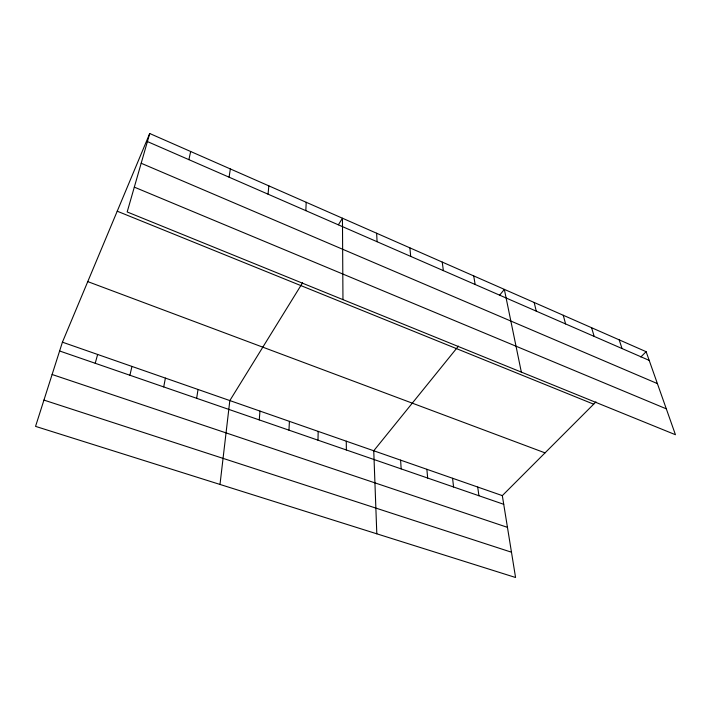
<?xml version="1.0" encoding="UTF-8"?>
<svg xmlns="http://www.w3.org/2000/svg" width="711" height="711" viewBox="0 0 711 711"><rect width="100%" height="100%" fill="white"/><g stroke="black" fill="none" stroke-linecap="round" stroke-linejoin="round"><path stroke-width="1.07" d="M317.986 440.18L318.173 431.39M305.828 210.652L306.201 202.28M288.959 430.164L289.413 421.356M259.239 419.899L259.977 411.091M268.038 194.174L268.847 185.864M220.001 484.449L229.831 400.577L302.593 282.765M196.663 398.293L198.022 389.477M229.075 177.181L230.355 168.951M163.708 386.917L165.405 378.101M188.886 159.655L190.672 151.505M129.909 375.248L131.953 366.432M95.221 363.277L97.638 354.46M149.728 133.508L127.18 211.958L675.45 434.723L646.121 351.687L149.728 133.508L62.426 342.178L35.55 426.378L515.564 577.492L502.322 495.62L595.969 401.884M338.409 224.765L342.453 218.215L342.96 299.633M458.435 346.115L373.746 450.774L376.812 533.81M499.513 295.349L504.348 289.377L521.341 372.111M640.842 356.975L646.121 351.687M43.94 400.097L511.476 552.207M52.107 374.501L507.45 527.349M59.617 350.985L503.726 504.303M62.426 342.178L502.322 495.62M87.764 281.609L545.026 452.871M117.226 211.203L593.667 404.186M134.317 187.135L666.314 408.843M141.178 163.254L657.399 383.602M147.417 141.569L649.196 360.388M619.192 339.849L622.036 348.541M591.579 327.718L594.174 336.392M563.254 315.266L565.592 323.932M534.183 302.486L536.245 311.134M473.704 275.912L475.17 284.498M477.712 487.044L478.921 495.745M442.233 262.075L443.371 270.633M452.569 478.272L453.574 486.991M409.892 247.863L410.691 256.378M426.876 469.304L427.658 478.041M400.604 460.141L401.164 468.896M376.643 233.244L377.079 241.722M346.275 441.193L346.355 449.974"/></g></svg>
